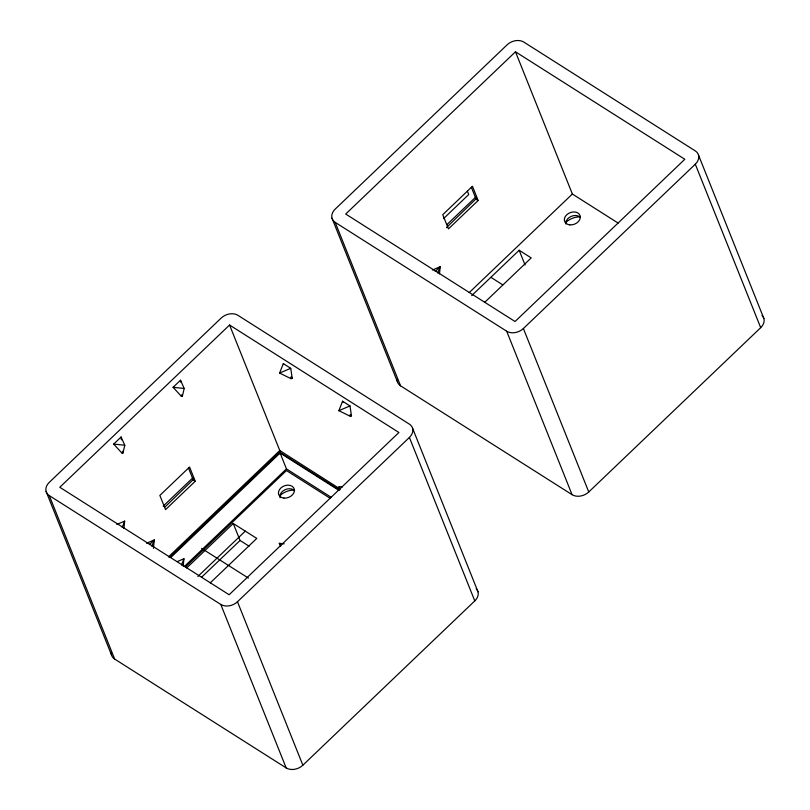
<?xml version="1.0" encoding="UTF-8"?>
<svg xmlns="http://www.w3.org/2000/svg" width="810" height="810" viewBox="0 0 810 810"><rect width="100%" height="100%" fill="white"/><g stroke="black" fill="none" stroke-linecap="round" stroke-linejoin="round"><path stroke-width="1.21" d="M279.774 453.843L279.774 450.532L229.574 325.012L59.798 487.266L229.139 594.742L398.915 432.5L229.574 325.012M123.92 528.485L124.669 521.124L116.883 524.445M153.444 548.36L154.305 539.926L146.509 543.247M183.192 566.099L183.931 558.738L177.258 561.583M439.476 273.922L440.205 266.703L432.418 270.024M122.938 453.053L124.791 445.247L121.095 436.995L113.673 444.093L121.824 452.942L122.938 453.053L122.472 451.281M182.351 396.272L184.204 388.466L180.508 380.224L173.087 387.322L181.237 396.161L182.351 396.272L181.896 394.5M122.189 527.421L124.669 521.124M151.824 546.223L154.305 539.926L149.354 544.654M181.45 565.036L183.931 558.738M279.592 373.066L283.318 363.619L290.729 368.317L292.207 378.24L291.094 378.716L279.592 373.066L290.729 368.317M291.094 378.716L290.952 376.883M338.853 410.68L342.579 401.233L349.991 405.931L351.469 415.854L350.355 416.33L338.853 410.68L349.991 405.931M350.355 416.33L350.224 414.497M437.724 273L440.205 266.703L435.253 271.431M193.701 479.125L164.45 507.505M476.695 198.197L446.442 227.62M515.474 51.789L345.698 214.042L515.049 321.519L684.825 159.266L515.474 51.789L572.366 194.025L618.162 223.094M121.824 452.942L122.573 452.233M181.237 396.161L181.987 395.452M443.536 218.619L468.737 194.522L467.431 191.251M447.019 224.532L476.118 196.719M478.153 200.495L448.446 228.886L442.756 214.68L472.463 186.29L478.153 200.495L476.148 199.23L471.339 187.201M163.205 506.149L193.215 477.475M195.25 481.251L165.544 509.632L159.864 495.426L189.57 467.036L195.25 481.251L193.256 479.976L188.446 467.957M168.419 556.956L279.774 450.532L339.339 488.521M169.493 557.574L279.774 452.183L339.441 490.06M170.738 557.543L280.108 453.023L338.712 490.212M469.223 292.592L572.366 194.025M184.386 566.453L286.457 468.899L280.108 453.023M185.45 567.081L286.457 470.559L330.156 498.292M186.705 567.972L233.26 523.483L256.78 538.417L210.225 582.896M471.693 295.62L519.159 250.26L531.208 257.904L484.653 302.383M197.832 576.487L245.298 531.127M201.71 577.105L240.054 540.472L233.26 523.483M49.288 495.599L220.786 604.442A12.18 9.092 -21.8 0 0 237.472 601.749L409.404 437.44A12.18 9.092 -21.8 0 0 409.425 424.167L237.927 315.323A12.18 9.092 -21.8 0 0 221.241 318.016L49.309 482.325A12.18 9.092 -21.8 0 0 49.288 495.599L114.666 659.067L286.163 767.91A12.18 9.092 -21.8 0 0 302.859 765.207L474.781 600.909A12.18 9.092 -21.8 0 0 476.189 588.728M335.188 222.365L506.685 331.219A12.18 9.092 -21.8 0 0 523.381 328.516L695.304 164.207A12.18 9.092 -21.8 0 0 695.334 150.933L523.837 42.09A12.18 9.092 -21.8 0 0 507.141 44.793L335.218 209.091A12.18 9.092 -21.8 0 0 335.188 222.365L400.575 385.833L572.073 494.677A12.18 9.092 -21.8 0 0 588.759 491.984L760.691 327.675A12.18 9.092 -21.8 0 0 762.088 315.495M173.087 387.322L184.204 388.466M113.673 444.093L124.791 445.247M342.448 486.931L338.742 486.547L340.119 489.645M280.705 546.426L279.318 543.328L284.269 543.844M491.002 277.384L502.767 284.857M291.468 377.764L292.207 378.24M350.73 415.378L351.469 415.854M286.457 468.899L331.209 497.3M240.054 540.472L249.085 546.203M201.579 548.38L248.437 578.117M279.318 543.328L280.756 545.363M342.579 401.233L343.086 402.114M283.318 363.619L283.824 364.5M698.524 155.135L763.911 318.603M695.304 164.207L760.691 327.675M519.159 250.26L525.052 264.971M523.381 328.516L588.759 491.984M506.685 331.219L572.073 494.677M331.999 218.173L397.376 381.642M412.624 428.358L478.001 591.827M409.404 437.44L474.781 600.909M237.472 601.749L302.859 765.207M220.786 604.442L286.163 767.91M46.089 491.397L111.476 654.865M180.508 380.224L180.691 382.128M121.095 436.995L121.368 439.85M400.575 385.833A12.18 9.092 -21.8 0 1 397.194 378.776M565.805 223.985A8.252 6.156 -21.8 0 1 571.08 216.432A8.252 6.156 -21.8 0 1 580.486 217.465M565.987 222.315A15.471 11.553 -21.8 0 1 580.244 216.888M114.666 659.067A12.18 9.092 -21.8 0 1 111.294 651.999M279.997 497.664A8.252 6.156 -21.8 0 1 284.897 489.787A8.252 6.156 -21.8 0 1 294.577 490.688M280.088 495.548A15.471 11.553 -21.8 0 1 294.344 490.111M569.825 224.866A8.252 6.156 -21.8 0 0 580.152 215.855A8.252 6.156 -21.8 0 0 567 214.539A8.252 6.156 -21.8 0 0 569.825 224.866M283.925 498.089A8.252 6.156 -21.8 0 0 294.253 489.078A8.252 6.156 -21.8 0 0 281.1 487.772A8.252 6.156 -21.8 0 0 283.925 498.089"/></g></svg>
